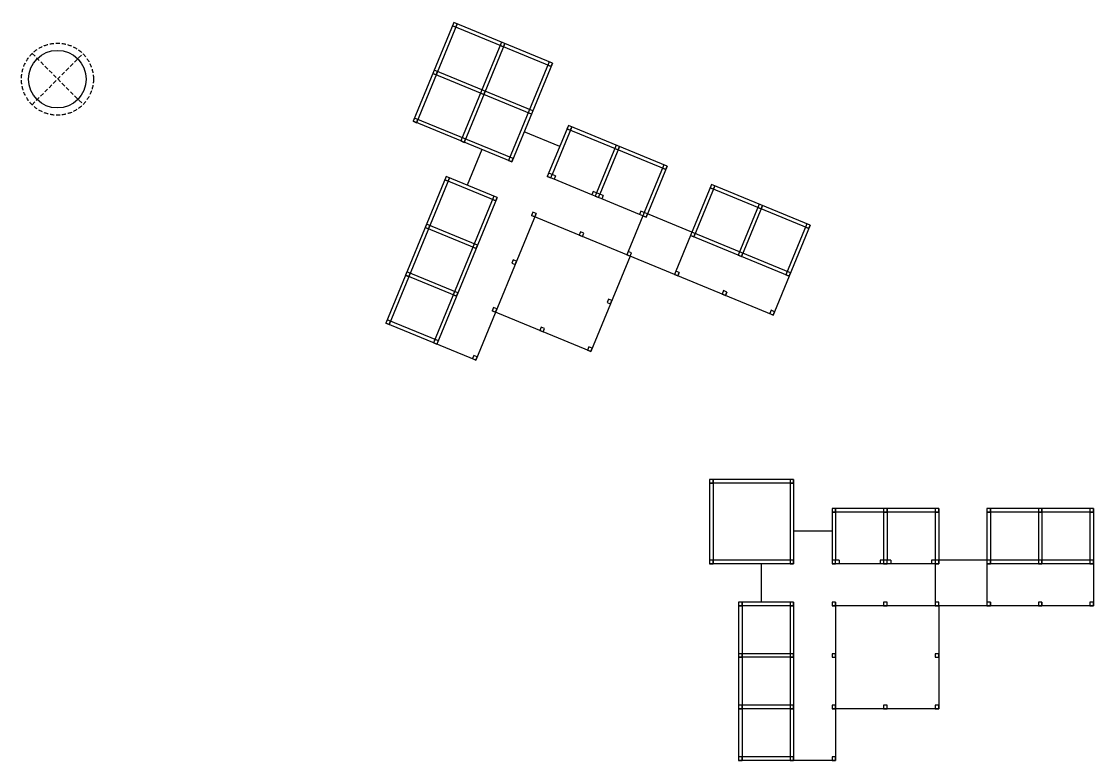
# Model space of a CAD drawing. Extents: x 2080 to 102399, y 2071 to 93424.
# Drawn here: x 86802 to 89482, y 67460 to 69307 of the extents above; entities that cross this region are included whole.
import ezdxf

# ---------------------------------------------------------------- set-up
doc = ezdxf.new("R2010")
doc.units = 0
doc.header["$LTSCALE"] = 20
doc.header["$MEASUREMENT"] = 0
doc.linetypes.add('HIDDEN', pattern=[0.375, 0.25, -0.125])
for name, color, linetype in [('COLUMN', 31, 'Continuous'), ('Roof lilne', 31, 'Continuous'), ('wall', 13, 'Continuous')]:
    doc.layers.add(name, color=color, linetype=linetype)

# ---------------------------------------------------------------- blocks, each defined once
blk = doc.blocks.new('A$C585A0365')
at = {"layer": 'Roof lilne', "linetype": 'HIDDEN', "ltscale": 2}
for p, q in [((-63.5, -63.8), (63.5, 63.8)), ((-63.2, 64.3), (64.1, -62.9))]:
    blk.add_line(p, q, dxfattribs=at)
blk.add_circle((-0.1, 0.1), 90, dxfattribs=at)
at = {"layer": 'Roof lilne', "linetype": 'Continuous', "ltscale": 0.5}
blk.add_circle((-0.1, 0.1), 72, dxfattribs=at)
blk = doc.blocks.new('A$C341C239D')
for p, q in [((-72, 702), (-72, 492)), ((138, 702), (-72, 702)), ((-63, 702), (-63, 492)), ((129, 702), (129, 492)), ((138, 702), (138, 492)), ((138, 693), (-72, 693)), ((234, 630), (234, 492)), ((501, 630), (234, 630)), ((501, 621), (234, 621)), ((243, 630), (243, 501)), ((363, 630), (363, 501)), ((372, 630), (372, 501)), ((492, 630), (492, 501)), ((501, 630), (501, 492)), ((621, 630), (621, 492)), ((888, 630), (621, 630)), ((888, 621), (621, 621)), ((630, 630), (630, 492)), ((750, 630), (750, 492)), ((759, 630), (759, 492)), ((879, 630), (879, 492)), ((888, 630), (888, 492)), ((234, 573), (138, 573)), ((138, 501), (-72, 501)), ((138, 492), (-72, 492)), ((57, 492), (57, 396)), ((354, 492), (252, 492)), ((483, 492), (381, 492)), ((492, 492), (492, 396)), ((621, 501), (501, 501)), ((888, 501), (621, 501)), ((621, 492), (621, 396)), ((888, 492), (621, 492)), ((888, 492), (888, 396)), ((0, 396), (0, 0)), ((138, 396), (0, 396)), ((138, 387), (0, 387)), ((9, 396), (9, 0)), ((129, 396), (129, 0)), ((138, 396), (138, 0)), ((888, 387), (234, 387)), ((243, 396), (243, 0)), ((501, 387), (501, 129)), ((621, 396), (621, 387)), ((630, 396), (630, 387)), ((750, 396), (750, 387)), ((759, 396), (759, 387)), ((879, 396), (879, 387)), ((888, 396), (888, 387)), ((138, 267), (0, 267)), ((138, 258), (0, 258)), ((138, 138), (0, 138)), ((138, 129), (0, 129)), ((501, 129), (234, 129)), ((138, 9), (0, 9)), ((243, 0), (0, 0)), ((243, 9), (234, 9))]:
    blk.add_line(p, q)
at = {"layer": 'COLUMN'}
for points in [[(-72, 693), (-63, 693), (-63, 702), (-72, 702)], [(129, 693), (138, 693), (138, 702), (129, 702)], [(234, 621), (243, 621), (243, 630), (234, 630)], [(363, 621), (372, 621), (372, 630), (363, 630)], [(492, 621), (501, 621), (501, 630), (492, 630)], [(621, 621), (630, 621), (630, 630), (621, 630)], [(750, 621), (759, 621), (759, 630), (750, 630)], [(879, 621), (888, 621), (888, 630), (879, 630)], [(-72, 492), (-63, 492), (-63, 501), (-72, 501)], [(129, 492), (138, 492), (138, 501), (129, 501)], [(234, 492), (243, 492), (243, 501), (234, 501)], [(363, 492), (372, 492), (372, 501), (363, 501)], [(492, 492), (501, 492), (501, 501), (492, 501)], [(621, 492), (630, 492), (630, 501), (621, 501)], [(750, 492), (759, 492), (759, 501), (750, 501)], [(879, 492), (888, 492), (888, 501), (879, 501)], [(0, 387), (9, 387), (9, 396), (0, 396)], [(129, 387), (138, 387), (138, 396), (129, 396)], [(234, 387), (243, 387), (243, 396), (234, 396)], [(363, 387), (372, 387), (372, 396), (363, 396)], [(492, 387), (501, 387), (501, 396), (492, 396)], [(621, 387), (630, 387), (630, 396), (621, 396)], [(750, 387), (759, 387), (759, 396), (750, 396)], [(879, 387), (888, 387), (888, 396), (879, 396)], [(0, 258), (9, 258), (9, 267), (0, 267)], [(129, 258), (138, 258), (138, 267), (129, 267)], [(234, 258), (243, 258), (243, 267), (234, 267)], [(492, 258), (501, 258), (501, 267), (492, 267)], [(0, 129), (9, 129), (9, 138), (0, 138)], [(129, 129), (138, 129), (138, 138), (129, 138)], [(234, 129), (243, 129), (243, 138), (234, 138)], [(363, 129), (372, 129), (372, 138), (363, 138)], [(492, 129), (501, 129), (501, 138), (492, 138)], [(0, 0), (9, 0), (9, 9), (0, 9)], [(129, 0), (138, 0), (138, 9), (129, 9)], [(234, 0), (243, 0), (243, 9), (234, 9)]]:
    blk.add_lwpolyline(points, close=True, dxfattribs=at)
at = {"layer": 'wall'}
for p, q in [((252, 492), (234, 492)), ((252, 501), (243, 501)), ((252, 501), (252, 492)), ((354, 501), (354, 492)), ((363, 501), (354, 501)), ((381, 492), (354, 492)), ((381, 501), (372, 501)), ((381, 501), (381, 492)), ((483, 501), (483, 492)), ((492, 501), (483, 501)), ((501, 492), (483, 492))]:
    blk.add_line(p, q, dxfattribs=at)
blk = doc.blocks.new('A$C4C6F27F5')
for p, q in [((97.8, 97), (0.5, -151.6)), ((106.2, 93.7), (8.8, -154.9)), ((343.2, -8.8), (94.6, 88.6)), ((346.4, -0.4), (97.8, 97)), ((218, 49.9), (120.6, -198.7)), ((226.3, 46.6), (128.9, -202)), ((338.1, 2.9), (240.7, -245.7)), ((299.4, -120.5), (50.8, -23.1)), ((346.4, -0.4), (249.1, -249)), ((296.1, -128.9), (47.5, -31.5)), ((249.1, -249), (0.5, -151.6)), ((252.3, -240.6), (3.7, -143.3)), ((388.8, -155.6), (338.4, -284)), ((397.2, -158.8), (350.1, -278.9)), ((637.4, -252.9), (388.8, -155.6)), ((368, -208.6), (278.6, -173.6)), ((634.1, -261.3), (385.5, -163.9)), ((508.9, -202.6), (461.8, -322.7)), ((517.3, -205.9), (470.2, -326)), ((173.6, -219.5), (138.6, -308.9)), ((629, -249.7), (582, -369.8)), ((637.4, -252.9), (587.1, -381.4)), ((85.6, -288.1), (-58.9, -656.8)), ((93.9, -291.4), (-50.5, -660.1)), ((214, -338.4), (85.6, -288.1)), ((450.2, -327.8), (355.2, -290.6)), ((210.8, -346.8), (82.3, -296.5)), ((749.1, -296.7), (698.8, -425.2)), ((757.5, -300), (707.2, -428.5)), ((994.4, -402.5), (745.8, -305.1)), ((997.7, -394.1), (749.1, -296.7)), ((205.7, -335.1), (61.2, -703.9)), ((214, -338.4), (69.6, -707.1)), ((570.3, -374.9), (475.3, -337.7)), ((869.2, -343.8), (818.9, -472.3)), ((877.6, -347), (827.3, -475.5)), ((702.1, -416.8), (590.3, -373.1)), ((311.8, -376.7), (167.4, -745.4)), ((909.1, -620.4), (300.1, -381.8)), ((578.7, -378.2), (543.7, -467.5)), ((989.3, -390.8), (939, -519.3)), ((997.7, -394.1), (947.4, -522.6)), ((163.7, -466.9), (35.2, -416.6)), ((167, -458.5), (38.5, -408.2)), ((698.8, -425.2), (663.8, -514.6)), ((947.4, -522.6), (698.8, -425.2)), ((950.7, -514.2), (702.1, -416.8)), ((548.8, -479.2), (454.6, -719.4)), ((119.9, -578.6), (-8.6, -528.3)), ((663.8, -514.6), (660.5, -523)), ((672.1, -517.9), (668.9, -526.3)), ((947.4, -522.6), (912.4, -612)), ((116.7, -587), (-11.8, -536.7)), ((783.9, -561.6), (780.6, -570)), ((792.3, -564.9), (789, -573.3)), ((904, -608.7), (900.7, -617.1)), ((912.4, -612), (909.1, -620.4)), ((454.6, -719.4), (206, -622)), ((167.4, -745.4), (-58.9, -656.8)), ((72.9, -698.8), (-55.6, -648.4)), ((170.7, -737.1), (162.3, -733.8))]:
    blk.add_line(p, q)
at = {"layer": 'COLUMN'}
for points in [[(94.6, 88.6), (102.9, 85.3), (106.2, 93.7), (97.8, 97)], [(214.7, 41.5), (223.1, 38.2), (226.3, 46.6), (218, 49.9)], [(334.8, -5.5), (343.2, -8.8), (346.4, -0.4), (338.1, 2.9)], [(47.5, -31.5), (55.9, -34.8), (59.2, -26.4), (50.8, -23.1)], [(167.6, -78.6), (176, -81.9), (179.3, -73.5), (170.9, -70.2)], [(0.5, -151.6), (8.8, -154.9), (12.1, -146.5), (3.7, -143.3)], [(385.5, -163.9), (393.9, -167.2), (397.2, -158.8), (388.8, -155.6)], [(120.6, -198.7), (128.9, -202), (132.2, -193.6), (123.9, -190.3)], [(505.6, -211), (514, -214.3), (517.3, -205.9), (508.9, -202.6)], [(240.7, -245.7), (249.1, -249), (252.3, -240.6), (244, -237.4)], [(625.7, -258), (634.1, -261.3), (637.4, -252.9), (629, -249.7)], [(82.3, -296.5), (90.6, -299.7), (93.9, -291.4), (85.6, -288.1)], [(338.4, -284), (346.8, -287.3), (350.1, -278.9), (341.7, -275.7)], [(745.8, -305.1), (754.2, -308.4), (757.5, -300), (749.1, -296.7)], [(202.4, -343.5), (210.8, -346.8), (214, -338.4), (205.7, -335.1)], [(458.6, -331.1), (466.9, -334.4), (470.2, -326), (461.8, -322.7)], [(865.9, -352.1), (874.3, -355.4), (877.6, -347), (869.2, -343.8)], [(300.1, -381.8), (308.5, -385.1), (311.8, -376.7), (303.4, -373.4)], [(578.7, -378.2), (587.1, -381.4), (590.3, -373.1), (582, -369.8)], [(986.1, -399.2), (994.4, -402.5), (997.7, -394.1), (989.3, -390.8)], [(35.2, -416.6), (43.6, -419.9), (46.9, -411.5), (38.5, -408.2)], [(420.3, -428.9), (428.6, -432.1), (431.9, -423.8), (423.5, -420.5)], [(698.8, -425.2), (707.2, -428.5), (710.4, -420.1), (702.1, -416.8)], [(155.3, -463.6), (163.7, -466.9), (167, -458.5), (158.6, -455.2)], [(540.4, -475.9), (548.8, -479.2), (552, -470.8), (543.7, -467.5)], [(818.9, -472.3), (827.3, -475.5), (830.6, -467.2), (822.2, -463.9)], [(253.1, -501.9), (261.5, -505.2), (264.8, -496.8), (256.4, -493.5)], [(-11.8, -536.7), (-3.5, -540), (-0.2, -531.6), (-8.6, -528.3)], [(660.5, -523), (668.9, -526.3), (672.1, -517.9), (663.8, -514.6)], [(939, -519.3), (947.4, -522.6), (950.7, -514.2), (942.3, -510.9)], [(780.6, -570), (789, -573.3), (792.3, -564.9), (783.9, -561.6)], [(108.3, -583.7), (116.7, -587), (119.9, -578.6), (111.6, -575.4)], [(493.3, -596), (501.7, -599.3), (505, -590.9), (496.6, -587.7)], [(206, -622), (214.4, -625.3), (217.7, -616.9), (209.3, -613.7)], [(900.7, -617.1), (909.1, -620.4), (912.4, -612), (904, -608.7)], [(-58.9, -656.8), (-50.5, -660.1), (-47.2, -651.7), (-55.6, -648.4)], [(326.2, -669.1), (334.5, -672.4), (337.8, -664), (329.4, -660.7)], [(61.2, -703.9), (69.6, -707.1), (72.9, -698.8), (64.5, -695.5)], [(446.3, -716.1), (454.6, -719.4), (457.9, -711), (449.6, -707.8)], [(159, -742.1), (167.4, -745.4), (170.7, -737.1), (162.3, -733.8)]]:
    blk.add_lwpolyline(points, close=True, dxfattribs=at)
at = {"layer": 'wall'}
for p, q in [((355.2, -290.6), (338.4, -284)), ((358.5, -282.2), (350.1, -278.9)), ((358.5, -282.2), (355.2, -290.6)), ((453.5, -319.4), (450.2, -327.8)), ((461.8, -322.7), (453.5, -319.4)), ((475.3, -337.7), (450.2, -327.8)), ((478.6, -329.3), (470.2, -326)), ((478.6, -329.3), (475.3, -337.7)), ((573.6, -366.5), (570.3, -374.9)), ((587.1, -381.4), (570.3, -374.9)), ((582, -369.8), (573.6, -366.5))]:
    blk.add_line(p, q, dxfattribs=at)

msp = doc.modelspace()

# ---------------------------------------------------------------- block references
at = {"ltscale": 0.5, "rotation": 359.0270927217415}
msp.add_blockref('A$C4C6F27F5', (87783.068, 69208.799), dxfattribs=at)
at = {"linetype": 'Continuous', "ltscale": 0.5}
msp.add_blockref('A$C585A0365', (86891.716, 69162.395), dxfattribs=at)
at = {"ltscale": 0.5}
msp.add_blockref('A$C341C239D', (88594.472, 67459.687), dxfattribs=at)

doc.saveas('drawing.dxf')
